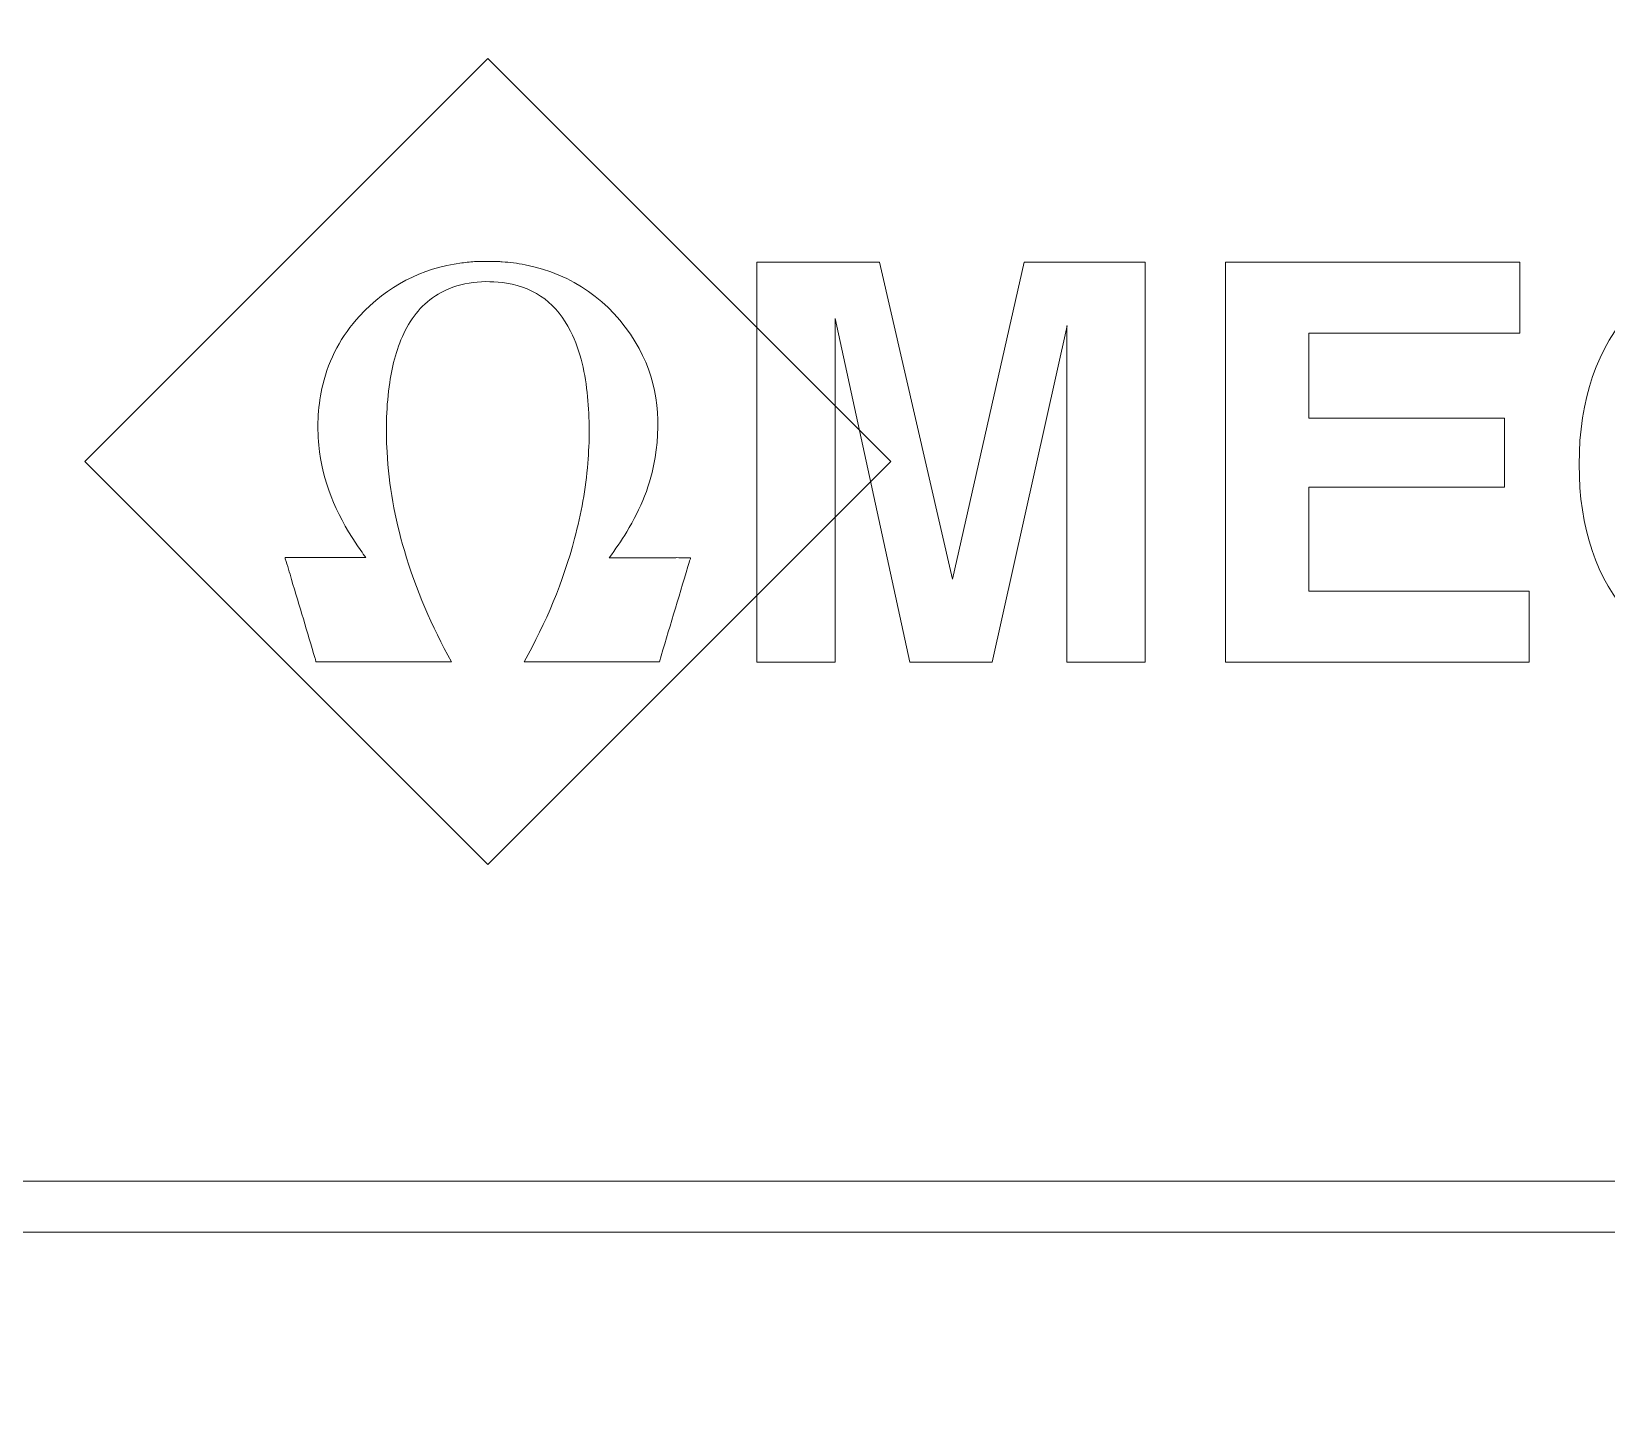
# Model space of a CAD drawing. Header units: inches. Extents: x 243 to 900, y -519 to -86.
# Drawn here: x 709 to 805.5, y -518.5 to -433.4 of the extents above; entities that cross this region are included whole.
import ezdxf

# ---------------------------------------------------------------- set-up
doc = ezdxf.new("R2010")
doc.units = ezdxf.units.IN
doc.header["$MEASUREMENT"] = 0
doc.layers.add('Layer 1', color=7, linetype='Continuous')

# ---------------------------------------------------------------- blocks, each defined once
blk = doc.blocks.new('block 3')
at = {"layer": 'Layer 1', "lineweight": 0}
blk.add_open_spline([(898.138, -484.267), (898.138, -494.991), (889.368, -503.763), (878.645, -503.763), (878.645, -503.763), (266.12, -503.763), (266.12, -503.763), (255.397, -503.763), (246.624, -494.991), (246.624, -484.267), (246.624, -484.267), (246.624, -108.507), (246.624, -108.507), (246.624, -97.783), (255.397, -89.011), (266.12, -89.011), (266.12, -89.011), (878.645, -89.011), (878.645, -89.011), (889.368, -89.011), (898.138, -97.783), (898.138, -108.507), (898.138, -108.507), (898.138, -484.267), (898.138, -484.267)], degree=3, knots=[0, 0, 0, 0, 1, 1, 1, 2, 2, 2, 3, 3, 3, 4, 4, 4, 5, 5, 5, 6, 6, 6, 7, 7, 7, 8, 8, 8, 8], dxfattribs=at)
blk = doc.blocks.new('block 2')
at = {"layer": 'Layer 1', "lineweight": 0}
blk.add_lwpolyline([(243.211, -85.772), (899.965, -85.772), (899.965, -506.876), (243.211, -506.876), (243.211, -85.772)], dxfattribs=at)
at = {"layer": 'Layer 1'}
blk.add_blockref('block 3', (0, 0), dxfattribs=at)
blk = doc.blocks.new('block 308')
at = {"layer": 'Layer 1', "lineweight": 0}
for points in [[(758.228, -471.985), (755.846, -471.985), (753.445, -471.985), (753.445, -447.485), (757.197, -447.485), (760.949, -447.485), (765.409, -466.901), (765.411, -466.901), (769.813, -447.485), (773.515, -447.485), (777.216, -447.485), (777.216, -471.985), (774.829, -471.985), (772.431, -471.985), (772.431, -451.383), (772.434, -451.383), (767.849, -471.985), (765.329, -471.985), (762.815, -471.985), (758.233, -450.935), (758.228, -450.935), (758.228, -471.985)], [(782.131, -471.985), (782.131, -447.485), (800.165, -447.485), (800.165, -449.651), (800.165, -451.835), (787.247, -451.835), (787.247, -457.034), (799.232, -457.034), (799.232, -459.133), (799.232, -461.252), (787.247, -461.252), (787.247, -467.635), (800.733, -467.635), (800.733, -469.803), (800.733, -471.985), (782.131, -471.985)]]:
    blk.add_lwpolyline(points, dxfattribs=at)
blk.add_open_spline([(815.433, -472.651), (811.864, -472.651), (809.035, -471.501), (806.941, -469.202), (804.847, -466.901), (803.797, -463.791), (803.797, -459.868), (803.797, -455.868), (804.887, -452.693), (807.065, -450.344), (809.244, -447.993), (812.186, -446.818), (815.898, -446.818), (818.876, -446.818), (821.329, -447.563), (823.259, -449.051), (825.184, -450.54), (826.31, -452.551), (826.633, -455.084), (826.633, -455.084), (821.517, -455.084), (821.517, -455.084), (821.382, -454.017), (820.782, -453.081), (819.713, -452.277), (818.645, -451.47), (817.466, -451.067), (816.176, -451.067), (813.953, -451.067), (812.21, -451.838), (810.955, -453.376), (809.696, -454.915), (809.069, -457.051), (809.069, -459.784), (809.069, -462.561), (809.67, -464.676), (810.875, -466.126), (812.083, -467.576), (813.847, -468.302), (816.171, -468.302), (816.171, -468.302), (816.155, -468.302), (816.155, -468.302), (818.13, -468.302), (819.676, -467.546), (820.79, -466.035), (821.4, -465.18), (821.85, -464.174), (822.138, -463.018), (822.138, -463.018), (822.138, -462.968), (822.138, -462.968), (822.138, -462.968), (816.369, -462.968), (816.369, -462.968), (816.369, -462.968), (816.369, -458.751), (816.369, -458.751), (816.369, -458.751), (826.633, -458.751), (826.633, -458.751), (826.633, -458.751), (826.633, -471.969), (826.633, -471.969), (826.633, -471.969), (823.214, -471.969), (823.214, -471.969), (823.214, -471.969), (822.717, -468.802), (822.717, -468.802), (822.717, -468.802), (822.418, -469.202), (822.418, -469.202), (820.692, -471.501), (818.36, -472.651), (815.417, -472.651), (815.417, -472.651), (815.433, -472.651), (815.433, -472.651)], degree=3, knots=[0, 0, 0, 0, 1, 1, 1, 2, 2, 2, 3, 3, 3, 4, 4, 4, 5, 5, 5, 6, 6, 6, 7, 7, 7, 8, 8, 8, 9, 9, 9, 10, 10, 10, 11, 11, 11, 12, 12, 12, 13, 13, 13, 14, 14, 14, 15, 15, 15, 16, 16, 16, 17, 17, 17, 18, 18, 18, 19, 19, 19, 20, 20, 20, 21, 21, 21, 22, 22, 22, 23, 23, 23, 24, 24, 24, 25, 25, 25, 26, 26, 26, 26], dxfattribs=at)
blk = doc.blocks.new('block 309')
at = {"layer": 'Layer 1', "lineweight": 0}
blk.add_lwpolyline([(736.961, -435.02), (761.633, -459.692), (736.961, -484.366), (712.286, -459.692), (736.961, -435.02)], dxfattribs=at)
blk.add_open_spline([(736.26, -447.433), (735.962, -447.465), (735.668, -447.493), (735.369, -447.532), (732.887, -447.853), (730.803, -448.945), (729.106, -450.781), (727.993, -451.988), (727.237, -453.39), (726.853, -454.989), (726.565, -456.211), (726.494, -457.441), (726.61, -458.692), (726.822, -460.893), (727.665, -462.859), (728.873, -464.684), (729.074, -464.99), (729.283, -465.285), (729.495, -465.575), (729.495, -465.575), (724.548, -465.575), (724.548, -465.575), (724.548, -465.575), (724.553, -465.583), (724.553, -465.583), (724.553, -465.583), (724.548, -465.583), (724.548, -465.583), (724.548, -465.583), (724.548, -465.65), (724.548, -465.65), (724.709, -466.065), (724.812, -466.491), (724.939, -466.911), (725.423, -468.524), (725.904, -470.14), (726.386, -471.755), (726.404, -471.82), (726.441, -471.881), (726.42, -471.955), (726.42, -471.955), (734.732, -471.955), (734.732, -471.955), (733.534, -469.783), (732.548, -467.526), (731.85, -465.146), (731.269, -463.171), (730.896, -461.155), (730.787, -459.098), (730.708, -457.681), (730.745, -456.263), (730.954, -454.858), (731.118, -453.746), (731.393, -452.666), (731.908, -451.662), (732.416, -450.676), (733.114, -449.864), (734.105, -449.339), (735.369, -448.668), (736.723, -448.561), (738.111, -448.773), (739.93, -449.051), (741.207, -450.085), (742.026, -451.708), (742.661, -452.969), (742.933, -454.328), (743.071, -455.716), (743.203, -457.074), (743.198, -458.431), (743.084, -459.793), (742.955, -461.357), (742.677, -462.894), (742.275, -464.409), (741.574, -467.058), (740.52, -469.56), (739.192, -471.955), (739.192, -471.955), (747.468, -471.955), (747.468, -471.955), (748.052, -470.006), (748.633, -468.062), (749.218, -466.113), (749.268, -465.959), (749.289, -465.796), (749.371, -465.65), (749.371, -465.65), (749.371, -465.583), (749.371, -465.583), (749.279, -465.583), (749.186, -465.583), (749.091, -465.583), (748.901, -465.586), (748.713, -465.586), (748.525, -465.578), (748.483, -465.575), (748.448, -465.582), (748.422, -465.592), (748.422, -465.592), (744.393, -465.592), (744.393, -465.592), (744.768, -465.075), (745.136, -464.544), (745.469, -463.994), (746.32, -462.581), (746.952, -461.083), (747.209, -459.447), (747.597, -456.953), (747.327, -454.545), (745.99, -452.362), (744.432, -449.822), (742.175, -448.233), (739.24, -447.639), (738.774, -447.548), (738.309, -447.487), (737.839, -447.462), (737.794, -447.458), (737.738, -447.465), (737.693, -447.433), (737.693, -447.433), (736.26, -447.433), (736.26, -447.433)], degree=3, knots=[0, 0, 0, 0, 1, 1, 1, 2, 2, 2, 3, 3, 3, 4, 4, 4, 5, 5, 5, 6, 6, 6, 7, 7, 7, 8, 8, 8, 9, 9, 9, 10, 10, 10, 11, 11, 11, 12, 12, 12, 13, 13, 13, 14, 14, 14, 15, 15, 15, 16, 16, 16, 17, 17, 17, 18, 18, 18, 19, 19, 19, 20, 20, 20, 21, 21, 21, 22, 22, 22, 23, 23, 23, 24, 24, 24, 25, 25, 25, 26, 26, 26, 27, 27, 27, 28, 28, 28, 29, 29, 29, 30, 30, 30, 31, 31, 31, 32, 32, 32, 33, 33, 33, 34, 34, 34, 35, 35, 35, 36, 36, 36, 37, 37, 37, 38, 38, 38, 39, 39, 39, 40, 40, 40, 40], dxfattribs=at)

msp = doc.modelspace()

# ---------------------------------------------------------------- linework, layer by layer
at = {"layer": 'Layer 1', "lineweight": 0}
msp.add_open_spline([(771.889, -89.011), (771.889, -89.011), (266.12, -89.011), (266.12, -89.011), (255.397, -89.011), (246.624, -97.783), (246.624, -108.507), (246.624, -108.507), (246.624, -499.044), (246.624, -499.044), (246.624, -509.767), (255.397, -518.54), (266.12, -518.54), (266.12, -518.54), (371.556, -518.54), (371.556, -518.54), (400.967, -304.591), (562.913, -132.915), (771.889, -89.011)], degree=3, knots=[0, 0, 0, 0, 1, 1, 1, 2, 2, 2, 3, 3, 3, 4, 4, 4, 5, 5, 5, 6, 6, 6, 6], dxfattribs=at)

# ---------------------------------------------------------------- block references
at = {"layer": 'Layer 1'}
for name in ['block 2', 'block 309', 'block 308']:
    msp.add_blockref(name, (0, 0), dxfattribs=at)

doc.saveas('drawing.dxf')
